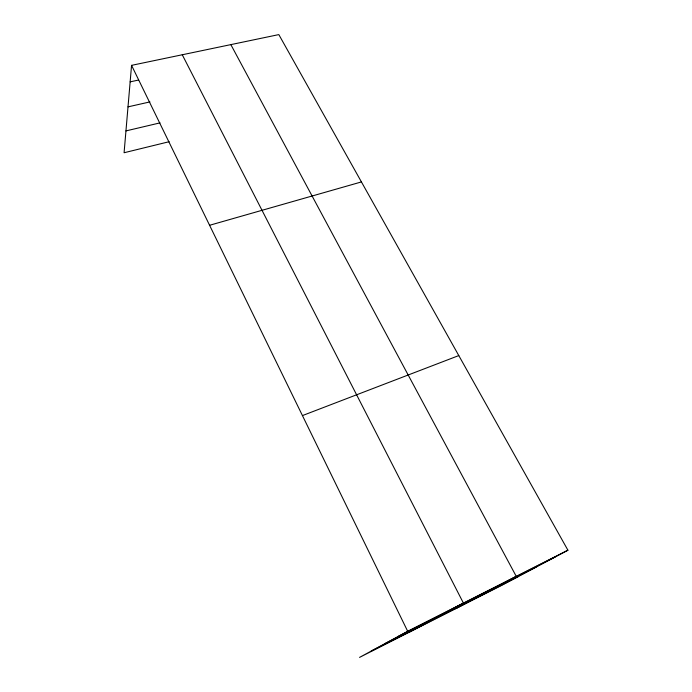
<?xml version="1.0" encoding="UTF-8"?>
<svg xmlns="http://www.w3.org/2000/svg" width="692" height="692" viewBox="0 0 692 692"><rect width="100%" height="100%" fill="white"/><g stroke="black" fill="none" stroke-linecap="round" stroke-linejoin="round"><path stroke-width="1.04" d="M567.916 550.209L407.675 631.268L359.546 657.4L501.812 585.32L567.916 550.209L278.824 34.6L131.558 65.351L124.084 152.742L169.142 141.713M408.669 632.505L463.406 603.078L182.264 54.763M455.604 608.726L516.249 576.349L230.843 44.617M398.376 636.32L555.252 556.939M384.467 643.871L536.222 567.042M371.31 651.008L518.109 576.67M302.439 415.589L458.787 355.576M209.59 225.281L361.432 181.927M125.953 130.909L160.034 122.873M128.003 106.862L149.93 101.914M130.148 81.855L138.599 80.03M131.558 65.351L407.675 631.268"/></g></svg>
